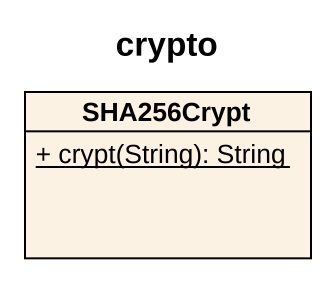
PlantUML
@startuml
title crypto
hide circle
hide empty members
skinparam classAttributeIconSize 0
class SHA256Crypt {
  {static} + crypt(String): String
}
@enduml
